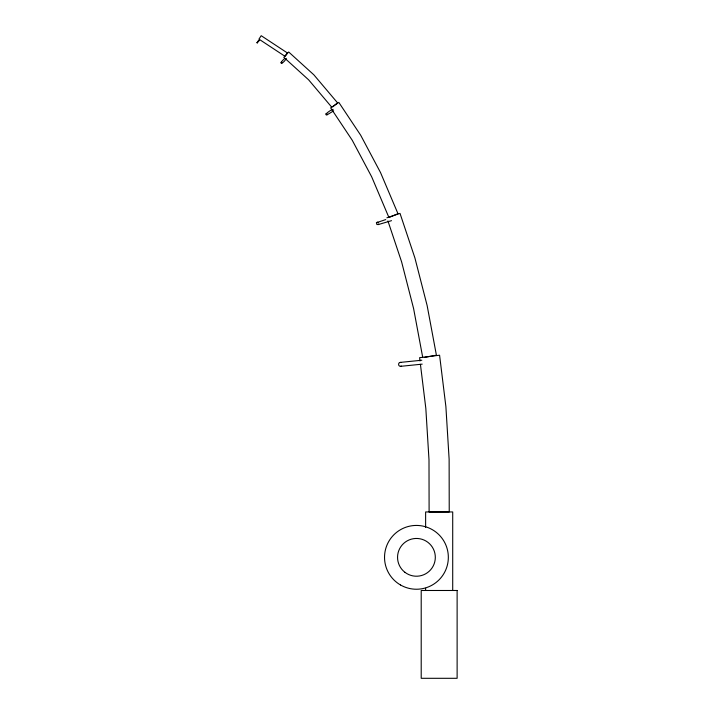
<?xml version="1.0" encoding="UTF-8"?>
<svg xmlns="http://www.w3.org/2000/svg" width="714" height="714" viewBox="0 0 714 714"><rect width="100%" height="100%" fill="white"/><g stroke="black" fill="none" stroke-linecap="round" stroke-linejoin="round"><path stroke-width="1.07" d="M327.137 114.561C322.38 115.882 331.778 109.001 333.161 109.358M258.575 40.261L257.031 42.947L259.575 40.27M257.593 42.867L256.951 42.385M284.208 58.923C277.237 65.197 283.431 64.242 286.278 58.334M281.941 63.153L282.03 62.529M285.359 56.022L286.073 54.871M286.26 54.666L287.394 52.952L261.208 35.7L258.941 39.136L284.859 56.21M378.741 224.026L376.93 224.562L376.394 222.741L385.747 219.582M332.804 106.788L337.517 102.816L313.857 74.827L288.688 51.988L283.833 57.343L308.644 79.852L331.724 107.162M281.084 62.386L281.7 62.234M326.789 115.034L333.679 110.831M389.085 217.449L390.255 216.958M390.701 216.77L397.966 213.691L380.544 172.601L360.677 135.223L338.838 102.423L330.671 107.868L352.243 140.256L371.682 176.822L388.782 217.163M325.995 113.731L327.048 113.981M386.872 217.797L400.018 213.406L414.905 257.941L427.133 305.547L436.406 355.179L424.785 357.357M421.804 360.222L400.259 362.409C397.743 362.596 398.153 366.648 400.652 366.327L422.197 364.14M400.652 366.327L401.393 366.103M377.947 224.669L391.522 220.671M377.188 222.099L378.607 222.545M400.259 362.409L401.027 362.48M387.925 220.947L401.607 261.859L413.593 308.546L422.706 357.295M420.019 360.989L419.609 357.678L439.583 355.224L445.884 406.578L449.124 459.227L449.231 511.929L429.105 511.974L428.998 459.87L425.83 408.426L420.421 364.301M452.712 590.487L452.712 511.947L425.624 511.947L425.624 527.441M425.624 588.274L425.624 590.487M457.121 590.487L421.206 590.487L421.206 678.3L457.121 678.3L457.121 590.487M400.483 584.962A31.898 31.898 0 0 0 448.338 557.339A31.898 31.898 0 0 0 400.483 529.708A31.898 31.898 0 0 0 400.483 584.962M404.945 572.316A18.876 18.876 0 0 0 435.156 559.803A18.876 18.876 0 0 0 409.211 539.891A18.876 18.876 0 0 0 404.945 572.316"/></g></svg>
